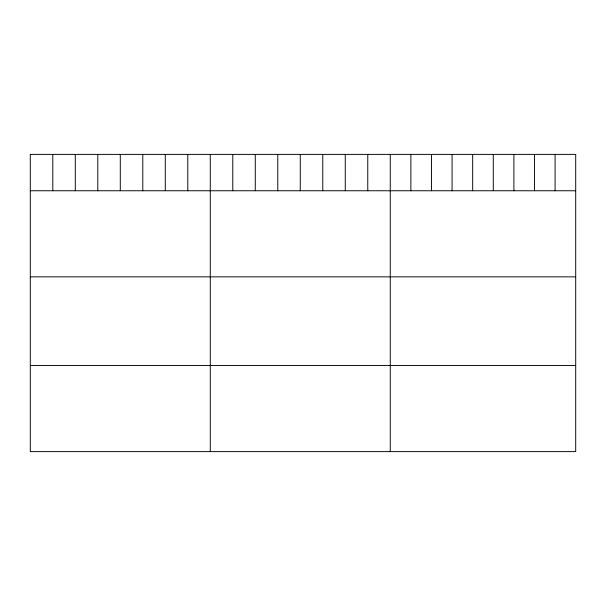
<?xml version="1.0" encoding="UTF-8"?>
<svg xmlns="http://www.w3.org/2000/svg" width="606" height="606" viewBox="0 0 606 606"><rect width="100%" height="100%" fill="white"/><g stroke="black" fill="none" stroke-linecap="round" stroke-linejoin="round"><path stroke-width="0.91" d="M30.3 190.761L575.7 190.761M30.3 276.844L575.7 276.844M30.3 365.524L575.7 365.524M555.096 154.394L555.096 190.761M534.492 154.394L534.492 190.761M513.888 154.394L513.888 190.761M493.284 154.394L493.284 190.761M472.68 154.394L472.68 190.761M452.076 154.394L452.076 190.761M431.472 154.394L431.472 190.761M410.868 154.394L410.868 190.761M390.264 154.394L390.264 451.606M367.766 154.394L367.766 190.761M345.268 154.394L345.268 190.761M322.771 154.394L322.771 190.761M300.273 154.394L300.273 190.761M277.775 154.394L277.775 190.761M255.277 154.394L255.277 190.761M232.78 154.394L232.78 190.761M210.282 154.394L210.282 451.606M187.784 154.394L187.784 190.761M165.286 154.394L165.286 190.761M142.789 154.394L142.789 190.761M120.291 154.394L120.291 190.761M97.793 154.394L97.793 190.761M75.296 154.394L75.296 190.761M52.798 154.394L52.798 190.761M575.7 154.394L30.3 154.394L30.3 451.606L575.7 451.606L575.7 154.394"/></g></svg>
